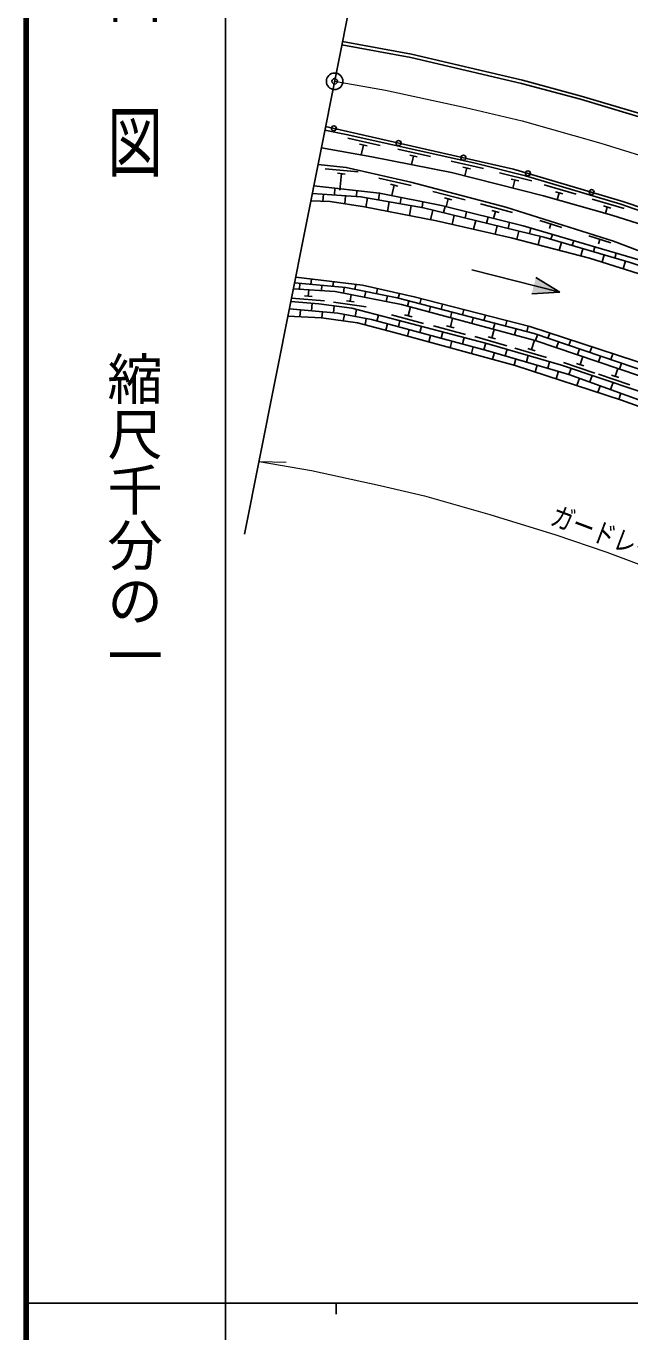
# Model space of a CAD drawing. Units: millimetres at full size, sheet at 1:1000; details may follow other scales. Extents: x 40000 to 680000, y 20000 to 380000.
# Drawn here: x 40000 to 94534, y 202409 to 320369 of the extents above; entities that cross this region are included whole.
import ezdxf
from ezdxf.enums import TextEntityAlignment as Align

# ---------------------------------------------------------------- set-up
doc = ezdxf.new("R2010")
doc.units = ezdxf.units.MM
doc.header["$LTSCALE"] = 1000
doc.header["$PDMODE"] = 32
doc.header["$PDSIZE"] = 500
doc.linetypes.add('CHAIN', pattern=[18.5, 12, -1.5, 3.5, -1.5])
for name, color, linetype, lineweight in [('M-BGD', 7, 'Continuous', 25), ('M-BMK', 2, 'CHAIN', 13), ('M-BMK-OTRS', 5, 'Continuous', 25), ('M-BMK-SRVR', 3, 'Continuous', 25), ('M-STR-HTXT', 7, 'Continuous', 13), ('M-TTL', 2, 'Continuous', 140), ('M-TTL-BAND', 7, 'Continuous', 25)]:
    doc.layers.add(name, color=color, linetype=linetype, lineweight=lineweight)
doc.layers.add('M-OTRS', color=6, linetype='Continuous')
doc.styles.add('@ＭＳ ゴシック', font='')
doc.styles.add('ＭＳ ゴシック', font='')
doc.styles.get('@ＭＳ ゴシック').set_extended_font_data('@MS Gothic')
doc.styles.get('ＭＳ ゴシック').set_extended_font_data('MS Gothic')

msp = doc.modelspace()

# ---------------------------------------------------------------- hatches: boundary and pattern name
at = {"layer": 'M-BGD'}
msp.add_hatch(color=256, dxfattribs=at).paths.add_polyline_path([(85857, 296930), (86043, 297667), (88213, 296336), (85671, 296193)])

# ---------------------------------------------------------------- linework, layer by layer
for p, q in [((68523, 318679), (74744, 317539)), ((68581, 318973), (74806, 317833)), ((74744, 317539), (84756, 315199)), ((74806, 317833), (84830, 315490)), ((84756, 315199), (90065, 313759)), ((84830, 315490), (90147, 314048)), ((90147, 314048), (96763, 312084)), ((90065, 313759), (96673, 311797)), ((71993, 309595), (69065, 310247)), ((70805, 309552), (70122, 309704)), ((70464, 309628), (70266, 308740)), ((76515, 308589), (73587, 309241)), ((75328, 308546), (74644, 308698)), ((74986, 308622), (74816, 307858)), ((81324, 307519), (78396, 308171)), ((69998, 307191), (67013, 307491)), ((68824, 307008), (68128, 307078)), ((68476, 307043), (68326, 305550)), ((80137, 307476), (79453, 307628)), ((79795, 307552), (79636, 306838)), ((85679, 306388), (82771, 307126)), ((67892, 305722), (67850, 305122)), ((74774, 305963), (71849, 306627)), ((73586, 305925), (72904, 306080)), ((73245, 306002), (73031, 305059)), ((84491, 306380), (83812, 306552)), ((84151, 306466), (83968, 305741)), ((89678, 305173), (86802, 306027)), ((66852, 305192), (66807, 304550)), ((68847, 305051), (68796, 304317)), ((69882, 305506), (69845, 304981)), ((70835, 304850), (70688, 304013)), ((71926, 305283), (71820, 304677)), ((72805, 304504), (72651, 303631)), ((73887, 304885), (73789, 304331)), ((75848, 304487), (75759, 303985)), ((79650, 304667), (76750, 305435)), ((78462, 304671), (77785, 304850)), ((78124, 304761), (77934, 304046)), ((88490, 305213), (87819, 305412)), ((88154, 305312), (87969, 304689)), ((94014, 303885), (91138, 304739)), ((74774, 304158), (74615, 303248)), ((76732, 303755), (76517, 302877)), ((77839, 304069), (77704, 303517)), ((78675, 303280), (78473, 302454)), ((79781, 303591), (79646, 303042)), ((83927, 303534), (81027, 304302)), ((82739, 303539), (82062, 303718)), ((82400, 303628), (82230, 302987)), ((92826, 303925), (92155, 304124)), ((92490, 304025), (92320, 303450)), ((80618, 302804), (80424, 302015)), ((81723, 303112), (81589, 302567)), ((82560, 302329), (82376, 301576)), ((83665, 302634), (83532, 302091)), ((85599, 302124), (85474, 301616)), ((88402, 302180), (86400, 302813)), ((87401, 302497), (87274, 302096)), ((84503, 301853), (84324, 301120)), ((86446, 301378), (86260, 300620)), ((87539, 301554), (87409, 301111)), ((88368, 300828), (88162, 300128)), ((89458, 300990), (89328, 300546)), ((92826, 300783), (90824, 301416)), ((91825, 301099), (91698, 300699)), ((90287, 300264), (90100, 299627)), ((91377, 300426), (91246, 299982)), ((92206, 299699), (92019, 299065)), ((93296, 299862), (93165, 299417)), ((94125, 299135), (93926, 298461)), ((65770, 297520), (65726, 297048)), ((67756, 297280), (67717, 296862)), ((80261, 298341), (88213, 296336)), ((88213, 296336), (86043, 297667)), ((64730, 297141), (64680, 296602)), ((65478, 295971), (65529, 296547)), ((66721, 296955), (66676, 296474)), ((68713, 296769), (68664, 296247)), ((69282, 295510), (69365, 296110)), ((69786, 297035), (69695, 296587)), ((70675, 296387), (70571, 295873)), ((71751, 296658), (71655, 296188)), ((73726, 296216), (73614, 295784)), ((88213, 296336), (85671, 296193)), ((63958, 295804), (66946, 295540)), ((65130, 296002), (65827, 295940)), ((65832, 295342), (65771, 294648)), ((67755, 295418), (70727, 295008)), ((67819, 295106), (67763, 294472)), ((68936, 295558), (69629, 295462)), ((72635, 295989), (72533, 295488)), ((74581, 295532), (74461, 295070)), ((74520, 294187), (74732, 294997)), ((75674, 295759), (75549, 295280)), ((76517, 295028), (76393, 294552)), ((77610, 295259), (77485, 294777)), ((64775, 294736), (64719, 294105)), ((66767, 294560), (66718, 294002)), ((68751, 294324), (68640, 293748)), ((69856, 294773), (69733, 294135)), ((70715, 293946), (70610, 293398)), ((71833, 294263), (71689, 293721)), ((72993, 294276), (75896, 293517)), ((73770, 293763), (73621, 293206)), ((74182, 294275), (74859, 294098)), ((78320, 293193), (78526, 293980)), ((78453, 294525), (78325, 294034)), ((79547, 294759), (79420, 294273)), ((80388, 294021), (80257, 293516)), ((81483, 294259), (81356, 293770)), ((83420, 293759), (83292, 293266)), ((72655, 293463), (72502, 292891)), ((74587, 292948), (74433, 292370)), ((75705, 293257), (75554, 292690)), ((76793, 293282), (79695, 292523)), ((77640, 292751), (77486, 292174)), ((77982, 293282), (78659, 293105)), ((82060, 292206), (82285, 292972)), ((82324, 293518), (82188, 292998)), ((84259, 293014), (84120, 292480)), ((85356, 293259), (85227, 292763)), ((87294, 292635), (87136, 292170)), ((76520, 292432), (76363, 291845)), ((78452, 291917), (78293, 291320)), ((79575, 292245), (79418, 291659)), ((80385, 291401), (80223, 290795)), ((80536, 292342), (83414, 291495)), ((81510, 291739), (81351, 291143)), ((81724, 292305), (82395, 292107)), ((85658, 291148), (85908, 292000)), ((86189, 292490), (86013, 291970)), ((88083, 291849), (87906, 291326)), ((89195, 292014), (89031, 291529)), ((91096, 291393), (90925, 290888)), ((82313, 290872), (82139, 290274)), ((83443, 291174), (83273, 290591)), ((84233, 290311), (84069, 289749)), ((84134, 291283), (87012, 290437)), ((85362, 290609), (85193, 290031)), ((85322, 291247), (85994, 291049)), ((89978, 291209), (89800, 290681)), ((90054, 289790), (90297, 290512)), ((91873, 290568), (91693, 290037)), ((92997, 290772), (92820, 290248)), ((86153, 289751), (85972, 289129)), ((87281, 290045), (87113, 289470)), ((88073, 289190), (87873, 288506)), ((88537, 289984), (91380, 289027)), ((89224, 289436), (89033, 288910)), ((89722, 289902), (90386, 289679)), ((93208, 288729), (93447, 289440)), ((93767, 289927), (93586, 289392)), ((89972, 288568), (89728, 287897)), ((91120, 288798), (90912, 288226)), ((91852, 287884), (91630, 287273)), ((91691, 288923), (94534, 287966)), ((93016, 288160), (92792, 287542)), ((92876, 288841), (93540, 288617)), ((93731, 287200), (93531, 286650))]:
    msp.add_line(p, q, dxfattribs=at)
for points in [[(146906, 280609), (140449, 284118), (138172, 285369), (132550, 288178), (126362, 291067), (117643, 295011), (105943, 299905), (103715, 300798), (93714, 304287), (85105, 306843), (80549, 307999), (69063, 310555), (66989, 310967)], [(67055, 311300), (84032, 307449), (93908, 304537), (106186, 300357), (116244, 296229), (128788, 290642), (138961, 285571), (146042, 281612)], [(66675, 309386), (71217, 308569), (78428, 307144), (86740, 305040), (92907, 303283), (99466, 301201), (104130, 299505), (103616, 298371)], [(103108, 297105), (93042, 300935), (83328, 304003), (74735, 306279), (68914, 307602), (66371, 307857)], [(65987, 305929), (71927, 305283), (77513, 304149), (84902, 302329), (97014, 298769), (102941, 296691)], [(102554, 295726), (90895, 299421), (83805, 301254), (77080, 302767), (70550, 304040), (67457, 304528), (65720, 304587)], [(65855, 305262), (70246, 304953), (75884, 303963), (86771, 301298), (94549, 299010), (102757, 296231)], [(64349, 297691), (70396, 296961), (75060, 295917), (85494, 293224), (99685, 288586)], [(64140, 296637), (67918, 296394), (73911, 295217), (85987, 291979), (99236, 287469)], [(64249, 297186), (68875, 296753), (73501, 295813), (85903, 292587), (99451, 288005)], [(98739, 286235), (88353, 289730), (81624, 291709), (73569, 293816), (69417, 294886), (66446, 295295), (63911, 295489)], [(63647, 294160), (66689, 294006), (69943, 293576), (73362, 292661), (84158, 289724), (93790, 286565), (96893, 285466), (96482, 284306), (105510, 282980), (106898, 282134), (106782, 280907)], [(63779, 294823), (68165, 294437), (71187, 293855), (81715, 291046), (89032, 288910), (97755, 285737), (97428, 284838), (106009, 283428), (107327, 282548), (107186, 281110)]]:
    msp.add_lwpolyline(points, dxfattribs=at)
for centre in [(67795, 311132), (73646, 309805), (79498, 308477), (85327, 307067), (91082, 305370)]:
    msp.add_circle(centre, 225, dxfattribs=at)
at = {"layer": 'M-BMK'}
msp.add_lwpolyline([(67867, 315383), (72465, 314588), (79687, 313026), (84816, 311822), (91904, 309791), (98609, 307710), (104202, 305828), (113988, 302137), (118674, 300250), (125828, 297129), (133066, 293613), (139396, 290357), (149843, 284929), (160881, 279199), (173751, 272599)], dxfattribs=at)
at = {"layer": 'M-BMK-OTRS'}
msp.add_line((59730, 274461), (74695, 349722), dxfattribs=at)
at = {"layer": 'M-BMK-SRVR'}
msp.add_circle((67867, 315383), 750, dxfattribs=at)
at = {"layer": 'M-OTRS'}
msp.add_point((67867, 315383), dxfattribs=at)
at = {"layer": 'M-STR-HTXT'}
msp.add_line((61039, 281045), (63493, 280967), dxfattribs=at)
msp.add_lwpolyline([(61039, 281045), (65779, 280225), (71987, 278882), (75993, 277942), (81896, 276250), (87838, 274406), (92439, 272858), (101274, 269525), (105138, 267970), (111179, 265335), (117413, 262306), (123322, 259267), (132244, 254630)], dxfattribs=at)
at = {"layer": 'M-TTL'}
msp.add_line((40000, 380000), (40000, 20000), dxfattribs=at)
at = {"layer": 'M-TTL-BAND'}
for p, q in [((58000, 370000), (58000, 20000)), ((40000, 205000), (579000, 205000)), ((68000, 205000), (68000, 204000))]:
    msp.add_line(p, q, dxfattribs=at)

# ---------------------------------------------------------------- texts
at = {"layer": 'M-STR-HTXT', "style": 'ＭＳ ゴシック', "width": 0.8}
msp.add_text('ガードレール  L=86.0 ', height=1833, rotation=339.335, dxfattribs=at).set_placement((96857, 271191), align=Align.BOTTOM_CENTER)
at = {"layer": 'M-TTL-BAND', "style": '@ＭＳ ゴシック', "width": 1.4}
msp.add_text('平  面  図', height=3666, rotation=270, dxfattribs=at).set_placement((49777, 306475), align=Align.MIDDLE_RIGHT)
at = {"layer": 'M-TTL-BAND', "style": '@ＭＳ ゴシック'}
msp.add_text('縮尺千分の一', height=3666, rotation=270, dxfattribs=at).set_placement((49777, 261030), align=Align.MIDDLE_RIGHT)

doc.saveas('drawing.dxf')
